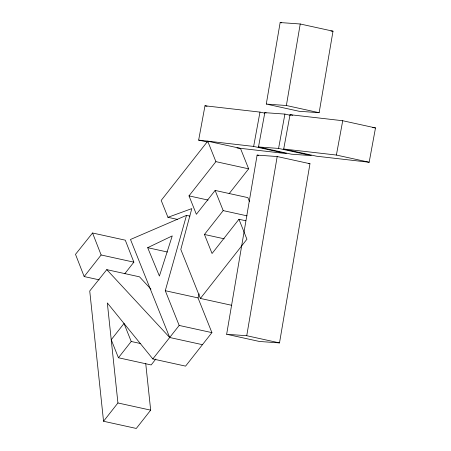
<?xml version="1.0" encoding="UTF-8"?>
<svg xmlns="http://www.w3.org/2000/svg" width="451" height="451" viewBox="0 0 451 451"><rect width="100%" height="100%" fill="white"/><g stroke="black" fill="none" stroke-linecap="round" stroke-linejoin="round"><path stroke-width="0.68" d="M226.65 334.276L257.109 155.099L277.196 156.536L309.967 163.73L279.507 342.907L259.421 341.469L226.65 334.276L246.742 335.719L279.507 342.907M266.287 104.068L280.144 22.55L300.231 23.993L333.001 31.181L319.139 112.705L299.052 111.262L266.287 104.068L286.374 105.511L319.139 112.705M246.742 335.719L277.196 156.536M286.374 105.511L300.231 23.993M207.522 142.054L198.649 140.109L204.985 105.788L259.979 112.102L264.754 113.15M198.649 140.109L253.642 146.423L259.979 112.102M258.491 146.975L278.577 148.418L311.348 155.612L291.256 154.169L258.491 146.975L264.827 112.654L284.914 114.097L290.376 115.298M278.577 148.418L284.914 114.097M283.707 149.01L290.044 114.689L342.726 120.733L375.497 127.926L369.16 162.247L316.472 156.198L283.707 149.01L336.39 155.054L369.16 162.247M336.39 155.054L342.726 120.733M145.741 363.607L150.673 410.151L136.292 428.45L103.55 421.262L117.931 402.963L107.327 302.937L152.833 358.945L185.575 366.127L211.914 332.629L179.171 325.442L165.28 290.715L186.511 215.358L189.922 216.108M211.914 332.629L198.017 297.897L199.156 293.86M84.174 276.553L101.125 254.978L92.551 232.998L75.503 254.341L84.174 276.553L99.181 279.845M229.125 193.676L248.648 168.832L240.468 148.385L207.725 141.197L161.193 200.413L167.952 217.314L177.502 219.411M124.741 273.78L133.868 262.161L125.288 240.18L92.551 232.998M249.426 201.524L247.864 197.623L215.121 190.435L196.371 214.293L189.003 195.875L215.905 161.65L207.725 141.197M245.772 220.77L238.951 219.271L212.055 253.501L204.444 234.469L223.194 210.611L215.121 190.435M118.433 357.756L131.218 341.486L124.014 323.474L111.228 339.744L118.433 357.756L151.175 364.944L155.866 358.979M152.833 358.945L179.171 325.442M231.775 305.316L200.396 298.432L246.928 239.222L238.951 219.271M150.961 289.17L139.522 276.835L106.78 269.647L89.738 290.996L103.55 421.262M147.674 247.684L172.243 235.907L159.412 276.046L147.674 247.684L167.456 252.024M186.511 215.358L130.491 239.475L169.694 337.5L202.437 344.682M167.952 217.314L191.81 208.61L180.806 249.454L200.396 298.432M330.921 31.034L333.001 31.181M308.58 163.628L309.967 163.73M372.723 127.605L375.497 127.926M236.984 147.939L286.408 153.611L253.642 146.423M280.144 22.55L281.509 22.849M290.044 114.689L292.772 115.287M264.827 112.654L266.191 112.953M204.985 105.788L207.032 106.233M257.109 155.099L258.474 155.398M215.905 161.65L248.648 168.832M189.003 195.875L208.103 200.069M223.194 210.611L247.069 215.854M204.444 234.469L224.226 238.816M101.125 254.978L133.868 262.161M165.28 290.715L198.017 297.897M131.218 341.486L140.768 343.583M117.931 402.963L150.673 410.151M106.78 269.647L169.694 337.5"/></g></svg>
